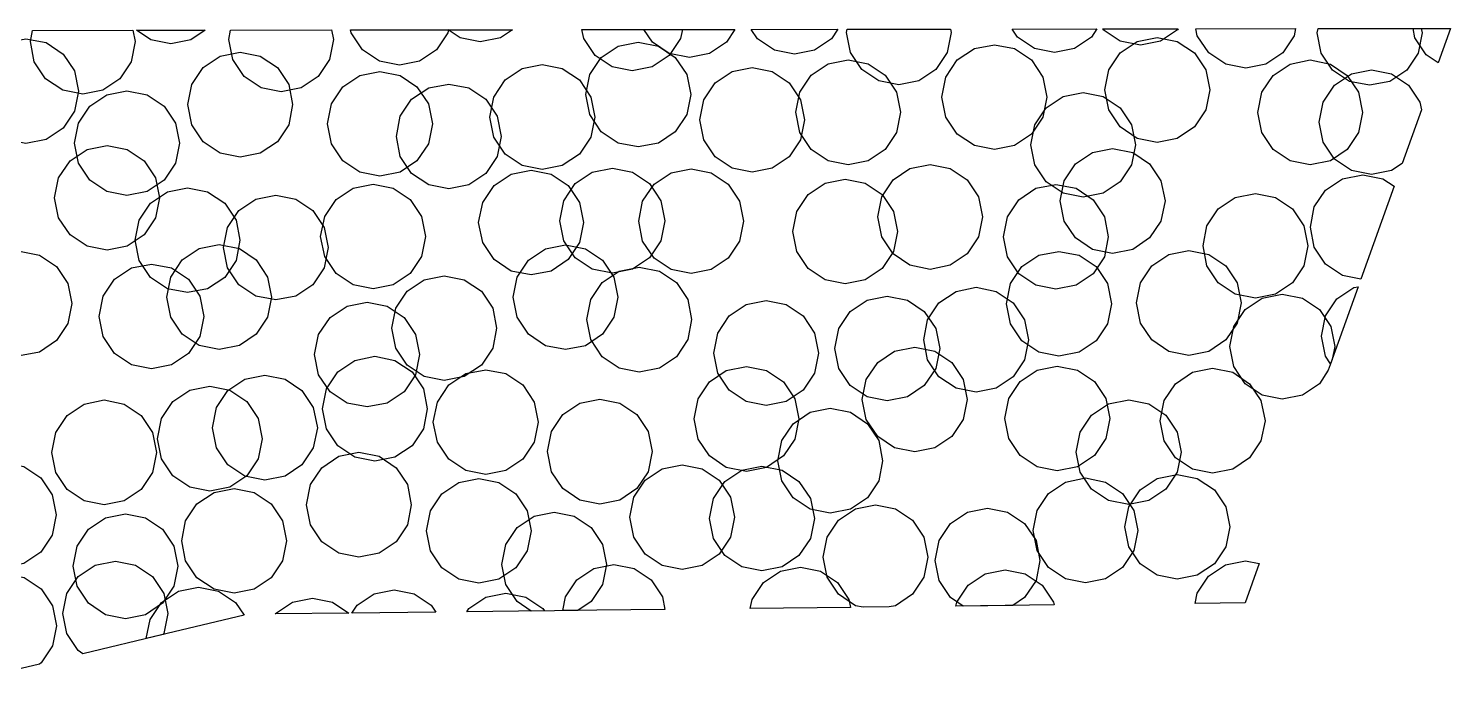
# Model space of a CAD drawing. Header units: millimetres. Extents: x -64 to 65, y -33 to 54.
# Drawn here: x 48.53 to 64.81, y 46.99 to 54.4 of the extents above; entities that cross this region are included whole.
import ezdxf

# ---------------------------------------------------------------- set-up
doc = ezdxf.new("R2010")
doc.units = ezdxf.units.MM

msp = doc.modelspace()

# ---------------------------------------------------------------- linework, layer by layer
for points in [[(53.334, 54.388), (53.327, 54.355), (53.197, 54.161), (53.003, 54.031), (52.773, 53.985), (52.543, 54.031), (52.349, 54.161), (52.219, 54.355), (52.212, 54.387), (53.334, 54.388)], [(54.068, 54.39), (53.929, 54.297), (53.699, 54.251), (53.469, 54.297), (53.332, 54.388), (54.068, 54.39)], [(56.013, 54.392), (55.992, 54.288), (55.862, 54.094), (55.667, 53.964), (55.438, 53.918), (55.208, 53.964), (55.014, 54.094), (54.884, 54.288), (54.863, 54.391), (56.013, 54.392)], [(56.613, 54.393), (56.517, 54.249), (56.322, 54.119), (56.093, 54.073), (55.863, 54.119), (55.669, 54.249), (55.573, 54.392), (56.613, 54.393)], [(57.794, 54.395), (57.722, 54.286), (57.527, 54.156), (57.297, 54.111), (57.068, 54.156), (56.873, 54.286), (56.802, 54.393), (57.794, 54.395)], [(59.084, 54.396), (59.092, 54.358), (59.046, 54.128), (58.916, 53.934), (58.722, 53.804), (58.492, 53.758), (58.262, 53.804), (58.068, 53.934), (57.938, 54.128), (57.892, 54.358), (57.899, 54.395), (59.084, 54.396)], [(60.76, 54.399), (60.697, 54.305), (60.503, 54.175), (60.273, 54.13), (60.043, 54.175), (59.849, 54.305), (59.787, 54.397), (60.76, 54.399)], [(61.688, 54.4), (61.681, 54.39), (61.486, 54.26), (61.257, 54.214), (61.027, 54.26), (60.832, 54.39), (60.826, 54.399), (61.688, 54.4)], [(63.034, 54.402), (63.018, 54.32), (62.888, 54.125), (62.693, 53.995), (62.463, 53.949), (62.234, 53.995), (62.039, 54.125), (61.909, 54.32), (61.893, 54.4), (63.034, 54.402)], [(64.472, 54.404), (64.482, 54.353), (64.437, 54.123), (64.307, 53.928), (64.112, 53.798), (63.882, 53.753), (63.653, 53.798), (63.458, 53.928), (63.328, 54.123), (63.282, 54.353), (63.292, 54.402), (64.472, 54.404)], [(64.809, 54.404), (64.668, 54.01), (64.53, 54.102), (64.4, 54.297), (64.379, 54.404), (64.809, 54.404)], [(49.051, 53.458), (48.921, 53.263), (48.727, 53.133), (48.497, 53.087), (48.267, 53.133), (48.073, 53.263), (47.943, 53.458), (47.897, 53.687), (47.943, 53.917), (48.073, 54.111), (48.267, 54.242), (48.497, 54.287), (48.727, 54.242), (48.921, 54.111), (49.051, 53.917), (49.097, 53.687), (49.051, 53.458)], [(49.721, 54.384), (49.747, 54.253), (49.701, 54.023), (49.571, 53.828), (49.376, 53.698), (49.147, 53.653), (48.917, 53.698), (48.722, 53.828), (48.592, 54.023), (48.547, 54.253), (48.572, 54.382), (49.721, 54.384)], [(50.55, 54.385), (50.385, 54.274), (50.156, 54.229), (49.926, 54.274), (49.763, 54.384), (50.55, 54.385)], [(51.997, 54.387), (52.018, 54.278), (51.973, 54.048), (51.843, 53.854), (51.648, 53.724), (51.418, 53.678), (51.189, 53.724), (50.994, 53.854), (50.864, 54.048), (50.818, 54.278), (50.84, 54.385), (51.997, 54.387)], [(56.063, 53.417), (55.932, 53.222), (55.738, 53.092), (55.508, 53.047), (55.279, 53.092), (55.084, 53.222), (54.954, 53.417), (54.908, 53.647), (54.954, 53.876), (55.084, 54.071), (55.279, 54.201), (55.508, 54.247), (55.738, 54.201), (55.932, 54.071), (56.063, 53.876), (56.108, 53.647), (56.063, 53.417)], [(62.005, 53.471), (61.875, 53.276), (61.68, 53.146), (61.451, 53.1), (61.221, 53.146), (61.026, 53.276), (60.896, 53.471), (60.851, 53.7), (60.896, 53.93), (61.026, 54.125), (61.221, 54.255), (61.451, 54.3), (61.68, 54.255), (61.875, 54.125), (62.005, 53.93), (62.051, 53.7), (62.005, 53.471)], [(51.505, 53.302), (51.375, 53.107), (51.18, 52.977), (50.95, 52.932), (50.721, 52.977), (50.526, 53.107), (50.396, 53.302), (50.35, 53.532), (50.396, 53.761), (50.526, 53.956), (50.721, 54.086), (50.95, 54.132), (51.18, 54.086), (51.375, 53.956), (51.505, 53.761), (51.55, 53.532), (51.505, 53.302)], [(60.14, 53.389), (60.01, 53.194), (59.815, 53.064), (59.585, 53.018), (59.356, 53.064), (59.161, 53.194), (59.031, 53.389), (58.985, 53.618), (59.031, 53.848), (59.161, 54.043), (59.356, 54.173), (59.585, 54.218), (59.815, 54.173), (60.01, 54.043), (60.14, 53.848), (60.185, 53.618), (60.14, 53.389)], [(53.104, 53.082), (52.974, 52.888), (52.78, 52.758), (52.55, 52.712), (52.321, 52.758), (52.126, 52.888), (51.996, 53.082), (51.95, 53.312), (51.996, 53.542), (52.126, 53.736), (52.321, 53.866), (52.55, 53.912), (52.78, 53.866), (52.974, 53.736), (53.104, 53.542), (53.15, 53.312), (53.104, 53.082)], [(54.963, 53.16), (54.833, 52.965), (54.638, 52.835), (54.409, 52.79), (54.179, 52.835), (53.984, 52.965), (53.854, 53.16), (53.809, 53.39), (53.854, 53.619), (53.984, 53.814), (54.179, 53.944), (54.409, 53.99), (54.638, 53.944), (54.833, 53.814), (54.963, 53.619), (55.009, 53.39), (54.963, 53.16)], [(57.367, 53.127), (57.237, 52.933), (57.042, 52.803), (56.812, 52.757), (56.583, 52.803), (56.388, 52.933), (56.258, 53.127), (56.212, 53.357), (56.258, 53.586), (56.388, 53.781), (56.583, 53.911), (56.812, 53.957), (57.042, 53.911), (57.237, 53.781), (57.367, 53.586), (57.412, 53.357), (57.367, 53.127)], [(58.465, 53.214), (58.335, 53.02), (58.141, 52.889), (57.911, 52.844), (57.682, 52.889), (57.487, 53.02), (57.357, 53.214), (57.311, 53.444), (57.357, 53.673), (57.487, 53.868), (57.682, 53.998), (57.911, 54.044), (58.141, 53.998), (58.335, 53.868), (58.465, 53.673), (58.511, 53.444), (58.465, 53.214)], [(63.756, 53.213), (63.626, 53.019), (63.432, 52.889), (63.202, 52.843), (62.973, 52.889), (62.778, 53.019), (62.648, 53.213), (62.602, 53.443), (62.648, 53.673), (62.778, 53.867), (62.973, 53.997), (63.202, 54.043), (63.432, 53.997), (63.626, 53.867), (63.756, 53.673), (63.802, 53.443), (63.756, 53.213)], [(64.256, 52.859), (64.133, 52.777), (63.904, 52.731), (63.674, 52.777), (63.48, 52.907), (63.349, 53.102), (63.304, 53.331), (63.349, 53.561), (63.48, 53.756), (63.674, 53.886), (63.904, 53.931), (64.133, 53.886), (64.328, 53.756), (64.458, 53.561), (64.476, 53.473), (64.256, 52.859)], [(53.892, 52.939), (53.762, 52.744), (53.567, 52.614), (53.338, 52.568), (53.108, 52.614), (52.913, 52.744), (52.783, 52.939), (52.738, 53.168), (52.783, 53.398), (52.913, 53.593), (53.108, 53.723), (53.338, 53.768), (53.567, 53.723), (53.762, 53.593), (53.892, 53.398), (53.938, 53.168), (53.892, 52.939)], [(50.208, 52.861), (50.078, 52.667), (49.883, 52.537), (49.653, 52.491), (49.424, 52.537), (49.229, 52.667), (49.099, 52.861), (49.053, 53.091), (49.099, 53.321), (49.229, 53.515), (49.424, 53.645), (49.653, 53.691), (49.883, 53.645), (50.078, 53.515), (50.208, 53.321), (50.253, 53.091), (50.208, 52.861)], [(61.156, 52.843), (61.026, 52.648), (60.831, 52.518), (60.602, 52.472), (60.372, 52.518), (60.177, 52.648), (60.047, 52.843), (60.002, 53.072), (60.047, 53.302), (60.177, 53.496), (60.372, 53.626), (60.602, 53.672), (60.831, 53.626), (61.026, 53.496), (61.156, 53.302), (61.202, 53.072), (61.156, 52.843)], [(49.98, 52.234), (49.85, 52.04), (49.655, 51.91), (49.425, 51.864), (49.196, 51.91), (49.001, 52.04), (48.871, 52.234), (48.825, 52.464), (48.871, 52.693), (49.001, 52.888), (49.196, 53.018), (49.425, 53.064), (49.655, 53.018), (49.85, 52.888), (49.98, 52.693), (50.025, 52.464), (49.98, 52.234)], [(61.493, 52.199), (61.363, 52.005), (61.169, 51.875), (60.939, 51.829), (60.709, 51.875), (60.515, 52.005), (60.385, 52.199), (60.339, 52.429), (60.385, 52.659), (60.515, 52.853), (60.709, 52.983), (60.939, 53.029), (61.169, 52.983), (61.363, 52.853), (61.493, 52.659), (61.539, 52.429), (61.493, 52.199)], [(54.835, 51.952), (54.705, 51.757), (54.51, 51.627), (54.28, 51.582), (54.051, 51.627), (53.856, 51.757), (53.726, 51.952), (53.68, 52.182), (53.726, 52.411), (53.856, 52.606), (54.051, 52.736), (54.28, 52.782), (54.51, 52.736), (54.705, 52.606), (54.835, 52.411), (54.88, 52.182), (54.835, 51.952)], [(55.765, 51.973), (55.635, 51.778), (55.441, 51.648), (55.211, 51.603), (54.981, 51.648), (54.787, 51.778), (54.657, 51.973), (54.611, 52.203), (54.657, 52.432), (54.787, 52.627), (54.981, 52.757), (55.211, 52.803), (55.441, 52.757), (55.635, 52.627), (55.765, 52.432), (55.811, 52.203), (55.765, 51.973)], [(56.667, 51.968), (56.537, 51.773), (56.342, 51.643), (56.113, 51.597), (55.883, 51.643), (55.688, 51.773), (55.558, 51.968), (55.513, 52.197), (55.558, 52.427), (55.688, 52.622), (55.883, 52.752), (56.113, 52.797), (56.342, 52.752), (56.537, 52.622), (56.667, 52.427), (56.713, 52.197), (56.667, 51.968)], [(59.403, 52.017), (59.273, 51.822), (59.078, 51.692), (58.849, 51.646), (58.619, 51.692), (58.425, 51.822), (58.295, 52.017), (58.249, 52.246), (58.295, 52.476), (58.425, 52.67), (58.619, 52.801), (58.849, 52.846), (59.078, 52.801), (59.273, 52.67), (59.403, 52.476), (59.449, 52.246), (59.403, 52.017)], [(53.026, 51.792), (52.896, 51.597), (52.701, 51.467), (52.471, 51.422), (52.242, 51.467), (52.047, 51.597), (51.917, 51.792), (51.871, 52.022), (51.917, 52.251), (52.047, 52.446), (52.242, 52.576), (52.471, 52.622), (52.701, 52.576), (52.896, 52.446), (53.026, 52.251), (53.071, 52.022), (53.026, 51.792)], [(58.431, 51.85), (58.3, 51.655), (58.106, 51.525), (57.876, 51.48), (57.647, 51.525), (57.452, 51.655), (57.322, 51.85), (57.276, 52.08), (57.322, 52.309), (57.452, 52.504), (57.647, 52.634), (57.876, 52.68), (58.106, 52.634), (58.3, 52.504), (58.431, 52.309), (58.476, 52.08), (58.431, 51.85)], [(60.845, 51.79), (60.715, 51.595), (60.52, 51.465), (60.29, 51.419), (60.061, 51.465), (59.866, 51.595), (59.736, 51.79), (59.69, 52.019), (59.736, 52.249), (59.866, 52.443), (60.061, 52.574), (60.29, 52.619), (60.52, 52.574), (60.715, 52.443), (60.845, 52.249), (60.89, 52.019), (60.845, 51.79)], [(63.782, 51.534), (63.573, 51.576), (63.378, 51.706), (63.248, 51.901), (63.203, 52.13), (63.248, 52.36), (63.378, 52.554), (63.573, 52.684), (63.803, 52.73), (64.032, 52.684), (64.162, 52.598), (63.782, 51.534)], [(50.902, 51.749), (50.772, 51.554), (50.577, 51.424), (50.347, 51.379), (50.118, 51.424), (49.923, 51.554), (49.793, 51.749), (49.747, 51.979), (49.793, 52.208), (49.923, 52.403), (50.118, 52.533), (50.347, 52.579), (50.577, 52.533), (50.772, 52.403), (50.902, 52.208), (50.947, 51.979), (50.902, 51.749)], [(51.911, 51.665), (51.781, 51.47), (51.587, 51.34), (51.357, 51.295), (51.127, 51.34), (50.933, 51.47), (50.803, 51.665), (50.757, 51.895), (50.803, 52.124), (50.933, 52.319), (51.127, 52.449), (51.357, 52.495), (51.587, 52.449), (51.781, 52.319), (51.911, 52.124), (51.957, 51.895), (51.911, 51.665)], [(63.128, 51.686), (62.998, 51.491), (62.803, 51.361), (62.574, 51.315), (62.344, 51.361), (62.149, 51.491), (62.019, 51.686), (61.974, 51.915), (62.019, 52.145), (62.149, 52.339), (62.344, 52.47), (62.574, 52.515), (62.803, 52.47), (62.998, 52.339), (63.128, 52.145), (63.174, 51.915), (63.128, 51.686)], [(48.977, 51.024), (48.847, 50.83), (48.653, 50.699), (48.423, 50.654), (48.193, 50.699), (47.999, 50.83), (47.869, 51.024), (47.823, 51.254), (47.869, 51.483), (47.999, 51.678), (48.193, 51.808), (48.423, 51.854), (48.653, 51.808), (48.847, 51.678), (48.977, 51.483), (49.023, 51.254), (48.977, 51.024)], [(51.264, 51.099), (51.134, 50.904), (50.94, 50.774), (50.71, 50.729), (50.48, 50.774), (50.286, 50.904), (50.156, 51.099), (50.11, 51.329), (50.156, 51.558), (50.286, 51.753), (50.48, 51.883), (50.71, 51.929), (50.94, 51.883), (51.134, 51.753), (51.264, 51.558), (51.31, 51.329), (51.264, 51.099)], [(55.229, 51.097), (55.099, 50.903), (54.904, 50.772), (54.675, 50.727), (54.445, 50.772), (54.251, 50.903), (54.121, 51.097), (54.075, 51.327), (54.121, 51.556), (54.251, 51.751), (54.445, 51.881), (54.675, 51.927), (54.904, 51.881), (55.099, 51.751), (55.229, 51.556), (55.275, 51.327), (55.229, 51.097)], [(60.879, 51.023), (60.749, 50.828), (60.555, 50.698), (60.325, 50.652), (60.095, 50.698), (59.901, 50.828), (59.771, 51.023), (59.725, 51.252), (59.771, 51.482), (59.901, 51.677), (60.095, 51.807), (60.325, 51.852), (60.555, 51.807), (60.749, 51.677), (60.879, 51.482), (60.925, 51.252), (60.879, 51.023)], [(62.365, 51.031), (62.235, 50.837), (62.04, 50.707), (61.811, 50.661), (61.581, 50.707), (61.387, 50.837), (61.257, 51.031), (61.211, 51.261), (61.257, 51.49), (61.387, 51.685), (61.581, 51.815), (61.811, 51.861), (62.04, 51.815), (62.235, 51.685), (62.365, 51.49), (62.411, 51.261), (62.365, 51.031)], [(50.488, 50.878), (50.358, 50.683), (50.163, 50.553), (49.933, 50.507), (49.704, 50.553), (49.509, 50.683), (49.379, 50.878), (49.333, 51.107), (49.379, 51.337), (49.509, 51.532), (49.704, 51.662), (49.933, 51.707), (50.163, 51.662), (50.358, 51.532), (50.488, 51.337), (50.533, 51.107), (50.488, 50.878)], [(56.074, 50.841), (55.944, 50.646), (55.749, 50.516), (55.519, 50.47), (55.29, 50.516), (55.095, 50.646), (54.965, 50.841), (54.919, 51.07), (54.965, 51.3), (55.095, 51.495), (55.29, 51.625), (55.519, 51.67), (55.749, 51.625), (55.944, 51.495), (56.074, 51.3), (56.119, 51.07), (56.074, 50.841)], [(53.841, 50.743), (53.711, 50.549), (53.516, 50.419), (53.286, 50.373), (53.057, 50.419), (52.862, 50.549), (52.732, 50.743), (52.686, 50.973), (52.732, 51.203), (52.862, 51.397), (53.057, 51.527), (53.286, 51.573), (53.516, 51.527), (53.711, 51.397), (53.841, 51.203), (53.886, 50.973), (53.841, 50.743)], [(58.913, 50.509), (58.783, 50.315), (58.589, 50.185), (58.359, 50.139), (58.129, 50.185), (57.935, 50.315), (57.805, 50.509), (57.759, 50.739), (57.805, 50.969), (57.935, 51.163), (58.129, 51.293), (58.359, 51.339), (58.589, 51.293), (58.783, 51.163), (58.913, 50.969), (58.959, 50.739), (58.913, 50.509)], [(59.93, 50.61), (59.8, 50.416), (59.605, 50.286), (59.376, 50.24), (59.146, 50.286), (58.951, 50.416), (58.821, 50.61), (58.776, 50.84), (58.821, 51.069), (58.951, 51.264), (59.146, 51.394), (59.376, 51.44), (59.605, 51.394), (59.8, 51.264), (59.93, 51.069), (59.976, 50.84), (59.93, 50.61)], [(63.409, 50.49), (63.307, 50.337), (63.112, 50.207), (62.882, 50.161), (62.653, 50.207), (62.458, 50.337), (62.328, 50.532), (62.282, 50.761), (62.328, 50.991), (62.458, 51.186), (62.653, 51.316), (62.882, 51.361), (63.112, 51.316), (63.307, 51.186), (63.437, 50.991), (63.482, 50.761), (63.453, 50.613), (63.409, 50.49)], [(63.435, 50.564), (63.376, 50.653), (63.33, 50.882), (63.376, 51.112), (63.506, 51.307), (63.7, 51.437), (63.751, 51.447), (63.435, 50.564)], [(52.956, 50.44), (52.826, 50.245), (52.632, 50.115), (52.402, 50.07), (52.173, 50.115), (51.978, 50.245), (51.848, 50.44), (51.802, 50.67), (51.848, 50.899), (51.978, 51.094), (52.173, 51.224), (52.402, 51.27), (52.632, 51.224), (52.826, 51.094), (52.956, 50.899), (53.002, 50.67), (52.956, 50.44)], [(57.526, 50.458), (57.396, 50.263), (57.202, 50.133), (56.972, 50.088), (56.742, 50.133), (56.548, 50.263), (56.418, 50.458), (56.372, 50.688), (56.418, 50.917), (56.548, 51.112), (56.742, 51.242), (56.972, 51.288), (57.202, 51.242), (57.396, 51.112), (57.526, 50.917), (57.572, 50.688), (57.526, 50.458)], [(53.047, 49.82), (52.917, 49.625), (52.722, 49.495), (52.492, 49.45), (52.263, 49.495), (52.068, 49.625), (51.938, 49.82), (51.892, 50.05), (51.938, 50.279), (52.068, 50.474), (52.263, 50.604), (52.492, 50.65), (52.722, 50.604), (52.917, 50.474), (53.047, 50.279), (53.092, 50.05), (53.047, 49.82)], [(59.227, 49.927), (59.097, 49.732), (58.902, 49.602), (58.673, 49.556), (58.443, 49.602), (58.249, 49.732), (58.118, 49.927), (58.073, 50.156), (58.118, 50.386), (58.249, 50.58), (58.443, 50.711), (58.673, 50.756), (58.902, 50.711), (59.097, 50.58), (59.227, 50.386), (59.273, 50.156), (59.227, 49.927)], [(54.316, 49.668), (54.186, 49.473), (53.991, 49.343), (53.761, 49.297), (53.532, 49.343), (53.337, 49.473), (53.207, 49.668), (53.161, 49.897), (53.207, 50.127), (53.337, 50.322), (53.532, 50.452), (53.761, 50.497), (53.991, 50.452), (54.186, 50.322), (54.316, 50.127), (54.361, 49.897), (54.316, 49.668)], [(57.3, 49.703), (57.17, 49.509), (56.976, 49.379), (56.746, 49.333), (56.516, 49.379), (56.322, 49.509), (56.192, 49.703), (56.146, 49.933), (56.192, 50.163), (56.322, 50.357), (56.516, 50.487), (56.746, 50.533), (56.976, 50.487), (57.17, 50.357), (57.3, 50.163), (57.346, 49.933), (57.3, 49.703)], [(60.861, 49.709), (60.73, 49.514), (60.536, 49.384), (60.306, 49.339), (60.077, 49.384), (59.882, 49.514), (59.752, 49.709), (59.706, 49.939), (59.752, 50.168), (59.882, 50.363), (60.077, 50.493), (60.306, 50.539), (60.536, 50.493), (60.73, 50.363), (60.861, 50.168), (60.906, 49.939), (60.861, 49.709)], [(62.638, 49.684), (62.508, 49.489), (62.314, 49.359), (62.084, 49.313), (61.854, 49.359), (61.66, 49.489), (61.53, 49.684), (61.484, 49.913), (61.53, 50.143), (61.66, 50.337), (61.854, 50.467), (62.084, 50.513), (62.314, 50.467), (62.508, 50.337), (62.638, 50.143), (62.684, 49.913), (62.638, 49.684)], [(51.787, 49.604), (51.657, 49.409), (51.463, 49.279), (51.233, 49.233), (51.004, 49.279), (50.809, 49.409), (50.679, 49.604), (50.633, 49.833), (50.679, 50.063), (50.809, 50.258), (51.004, 50.388), (51.233, 50.433), (51.463, 50.388), (51.657, 50.258), (51.787, 50.063), (51.833, 49.833), (51.787, 49.604)], [(51.156, 49.477), (51.026, 49.283), (50.832, 49.153), (50.602, 49.107), (50.372, 49.153), (50.178, 49.283), (50.048, 49.477), (50.002, 49.707), (50.048, 49.937), (50.178, 50.131), (50.372, 50.261), (50.602, 50.307), (50.832, 50.261), (51.026, 50.131), (51.156, 49.937), (51.202, 49.707), (51.156, 49.477)], [(55.622, 49.329), (55.492, 49.135), (55.297, 49.005), (55.068, 48.959), (54.838, 49.005), (54.643, 49.135), (54.513, 49.329), (54.468, 49.559), (54.513, 49.788), (54.643, 49.983), (54.838, 50.113), (55.068, 50.159), (55.297, 50.113), (55.492, 49.983), (55.622, 49.788), (55.668, 49.559), (55.622, 49.329)], [(49.947, 49.32), (49.817, 49.125), (49.623, 48.995), (49.393, 48.95), (49.163, 48.995), (48.969, 49.125), (48.839, 49.32), (48.793, 49.55), (48.839, 49.779), (48.969, 49.974), (49.163, 50.104), (49.393, 50.15), (49.623, 50.104), (49.817, 49.974), (49.947, 49.779), (49.993, 49.55), (49.947, 49.32)], [(58.261, 49.225), (58.131, 49.031), (57.936, 48.901), (57.706, 48.855), (57.477, 48.901), (57.282, 49.031), (57.152, 49.225), (57.106, 49.455), (57.152, 49.685), (57.282, 49.879), (57.477, 50.009), (57.706, 50.055), (57.936, 50.009), (58.131, 49.879), (58.261, 49.685), (58.306, 49.455), (58.261, 49.225)], [(61.677, 49.323), (61.547, 49.128), (61.353, 48.998), (61.123, 48.952), (60.893, 48.998), (60.699, 49.128), (60.569, 49.323), (60.523, 49.552), (60.569, 49.782), (60.699, 49.977), (60.893, 50.107), (61.123, 50.152), (61.353, 50.107), (61.547, 49.977), (61.677, 49.782), (61.723, 49.552), (61.677, 49.323)], [(52.864, 48.721), (52.734, 48.527), (52.539, 48.397), (52.309, 48.351), (52.08, 48.397), (51.885, 48.527), (51.755, 48.721), (51.709, 48.951), (51.755, 49.181), (51.885, 49.375), (52.08, 49.505), (52.309, 49.551), (52.539, 49.505), (52.734, 49.375), (52.864, 49.181), (52.909, 48.951), (52.864, 48.721)], [(48.798, 48.604), (48.668, 48.409), (48.474, 48.279), (48.244, 48.234), (48.015, 48.279), (47.82, 48.409), (47.69, 48.604), (47.644, 48.834), (47.69, 49.063), (47.82, 49.258), (48.015, 49.388), (48.244, 49.434), (48.474, 49.388), (48.668, 49.258), (48.798, 49.063), (48.844, 48.834), (48.798, 48.604)], [(56.565, 48.579), (56.435, 48.385), (56.24, 48.254), (56.011, 48.209), (55.781, 48.254), (55.587, 48.385), (55.457, 48.579), (55.411, 48.809), (55.457, 49.038), (55.587, 49.233), (55.781, 49.363), (56.011, 49.409), (56.24, 49.363), (56.435, 49.233), (56.565, 49.038), (56.611, 48.809), (56.565, 48.579)], [(57.478, 48.564), (57.348, 48.369), (57.154, 48.239), (56.924, 48.194), (56.694, 48.239), (56.5, 48.369), (56.37, 48.564), (56.324, 48.794), (56.37, 49.023), (56.5, 49.218), (56.694, 49.348), (56.924, 49.394), (57.154, 49.348), (57.348, 49.218), (57.478, 49.023), (57.524, 48.794), (57.478, 48.564)], [(54.235, 48.422), (54.105, 48.228), (53.911, 48.098), (53.681, 48.052), (53.452, 48.098), (53.257, 48.228), (53.127, 48.422), (53.081, 48.652), (53.127, 48.882), (53.257, 49.076), (53.452, 49.206), (53.681, 49.252), (53.911, 49.206), (54.105, 49.076), (54.235, 48.882), (54.281, 48.652), (54.235, 48.422)], [(61.182, 48.427), (61.052, 48.232), (60.858, 48.102), (60.628, 48.057), (60.398, 48.102), (60.204, 48.232), (60.074, 48.427), (60.028, 48.657), (60.074, 48.886), (60.204, 49.081), (60.398, 49.211), (60.628, 49.257), (60.858, 49.211), (61.052, 49.081), (61.182, 48.886), (61.228, 48.657), (61.182, 48.427)], [(62.234, 48.468), (62.104, 48.274), (61.909, 48.144), (61.68, 48.098), (61.45, 48.144), (61.255, 48.274), (61.125, 48.468), (61.08, 48.698), (61.125, 48.928), (61.255, 49.122), (61.45, 49.252), (61.68, 49.298), (61.909, 49.252), (62.104, 49.122), (62.234, 48.928), (62.28, 48.698), (62.234, 48.468)], [(51.434, 48.308), (51.304, 48.113), (51.109, 47.983), (50.88, 47.938), (50.65, 47.983), (50.455, 48.113), (50.325, 48.308), (50.28, 48.538), (50.325, 48.767), (50.455, 48.962), (50.65, 49.092), (50.88, 49.138), (51.109, 49.092), (51.304, 48.962), (51.434, 48.767), (51.48, 48.538), (51.434, 48.308)], [(54.281, 47.734), (54.12, 47.842), (53.99, 48.036), (53.944, 48.266), (53.99, 48.495), (54.12, 48.69), (54.315, 48.82), (54.544, 48.866), (54.774, 48.82), (54.968, 48.69), (55.098, 48.495), (55.144, 48.266), (55.098, 48.036), (54.968, 47.842), (54.817, 47.74), (54.281, 47.734)], [(58.084, 47.778), (57.994, 47.795), (57.799, 47.926), (57.669, 48.12), (57.624, 48.35), (57.669, 48.579), (57.799, 48.774), (57.994, 48.904), (58.224, 48.95), (58.453, 48.904), (58.648, 48.774), (58.778, 48.579), (58.824, 48.35), (58.778, 48.12), (58.648, 47.926), (58.453, 47.795), (58.381, 47.781), (58.084, 47.778)], [(59.228, 47.791), (59.083, 47.887), (58.953, 48.082), (58.907, 48.312), (58.953, 48.541), (59.083, 48.736), (59.278, 48.866), (59.507, 48.912), (59.737, 48.866), (59.932, 48.736), (60.062, 48.541), (60.107, 48.312), (60.062, 48.082), (59.932, 47.887), (59.797, 47.797), (59.228, 47.791)], [(50.191, 48.017), (50.061, 47.822), (49.866, 47.692), (49.637, 47.646), (49.407, 47.692), (49.212, 47.822), (49.082, 48.017), (49.037, 48.246), (49.082, 48.476), (49.212, 48.671), (49.407, 48.801), (49.637, 48.846), (49.866, 48.801), (50.061, 48.671), (50.191, 48.476), (50.237, 48.246), (50.191, 48.017)], [(49.149, 47.245), (49.096, 47.281), (48.966, 47.476), (48.92, 47.705), (48.966, 47.935), (49.096, 48.13), (49.29, 48.26), (49.52, 48.305), (49.75, 48.26), (49.944, 48.13), (50.074, 47.935), (50.12, 47.705), (50.074, 47.476), (50.066, 47.464), (49.149, 47.245)], [(54.644, 47.738), (54.675, 47.896), (54.805, 48.091), (55, 48.221), (55.229, 48.266), (55.459, 48.221), (55.654, 48.091), (55.784, 47.896), (55.812, 47.752), (54.644, 47.738)], [(56.79, 47.763), (56.81, 47.864), (56.94, 48.059), (57.135, 48.189), (57.365, 48.235), (57.594, 48.189), (57.789, 48.059), (57.919, 47.864), (57.937, 47.776), (56.79, 47.763)], [(59.145, 47.79), (59.154, 47.834), (59.284, 48.029), (59.479, 48.159), (59.708, 48.205), (59.938, 48.159), (60.133, 48.029), (60.263, 47.834), (60.269, 47.803), (59.145, 47.79)], [(62.457, 47.828), (61.884, 47.821), (61.907, 47.939), (62.037, 48.134), (62.232, 48.264), (62.462, 48.31), (62.618, 48.279), (62.457, 47.828)], [(48.097, 46.995), (48.017, 47.011), (47.823, 47.141), (47.693, 47.335), (47.647, 47.565), (47.693, 47.795), (47.823, 47.989), (48.017, 48.119), (48.247, 48.165), (48.477, 48.119), (48.671, 47.989), (48.801, 47.795), (48.847, 47.565), (48.801, 47.335), (48.671, 47.141), (48.65, 47.127), (48.097, 46.995)], [(49.874, 47.418), (49.918, 47.637), (50.048, 47.832), (50.242, 47.962), (50.472, 48.008), (50.702, 47.962), (50.896, 47.832), (50.995, 47.685), (49.874, 47.418)], [(51.351, 47.701), (51.353, 47.704), (51.548, 47.834), (51.778, 47.88), (52.007, 47.834), (52.193, 47.71), (51.351, 47.701)], [(52.227, 47.711), (52.288, 47.801), (52.482, 47.931), (52.712, 47.977), (52.941, 47.931), (53.136, 47.801), (53.189, 47.722), (52.227, 47.711)], [(53.544, 47.726), (53.568, 47.762), (53.762, 47.892), (53.992, 47.937), (54.222, 47.892), (54.416, 47.762), (54.434, 47.736), (53.544, 47.726)]]:
    msp.add_lwpolyline(points, close=True)

doc.saveas('drawing.dxf')
